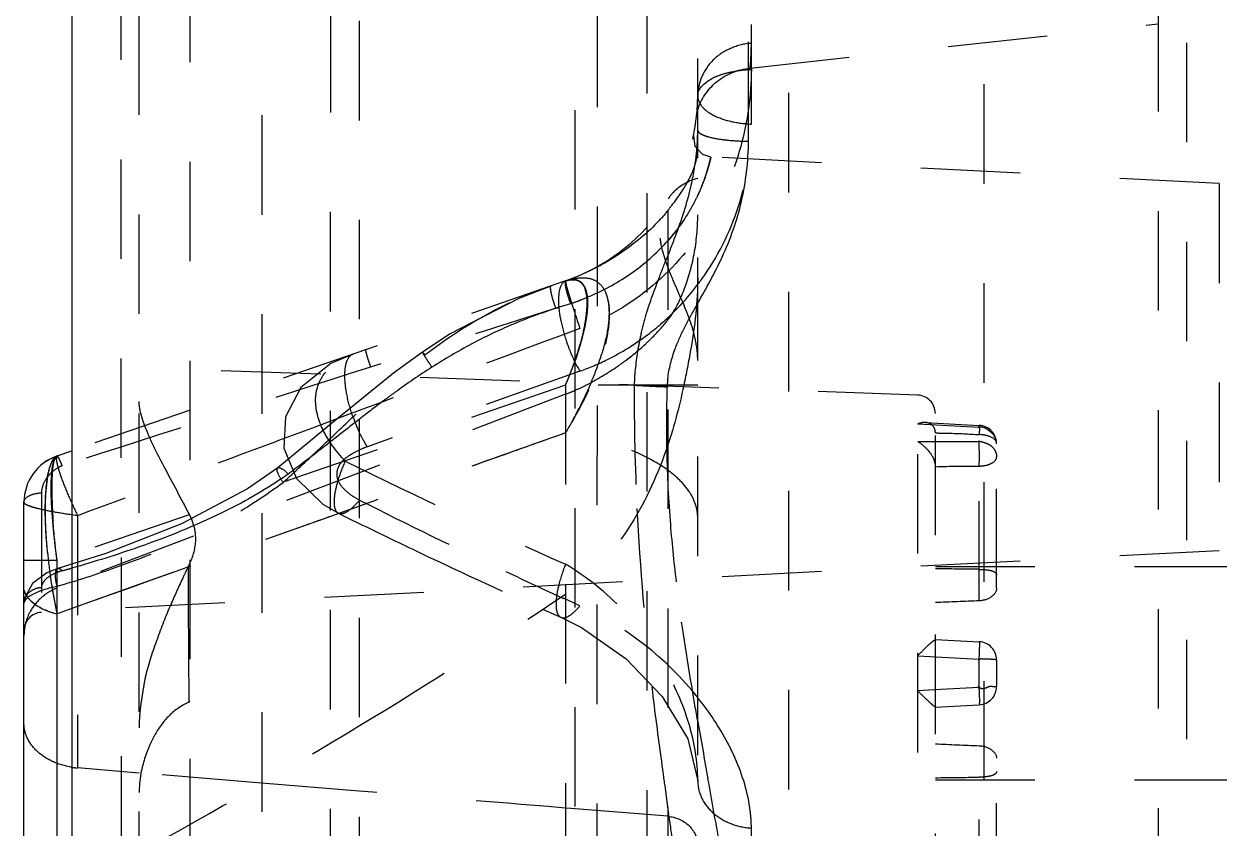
# Model space of a CAD drawing. Header units: millimetres. Extents: x 2141 to 4292, y -4498 to 2648.
# Drawn here: x 3636.63 to 3656.24, y -263.92 to -250.72 of the extents above; entities that cross this region are included whole.
import ezdxf

# ---------------------------------------------------------------- set-up
doc = ezdxf.new("R2010")
doc.units = ezdxf.units.MM
doc.header["$LTSCALE"] = 16.335
doc.linetypes.add('HIDDEN', pattern=[0.2, 0.1, -0.1])
doc.layers.add('21', color=7, linetype='CONTINUOUS')

msp = doc.modelspace()

# ---------------------------------------------------------------- linework, layer by layer
at = {"layer": '21', "color": 8, "linetype": 'HIDDEN'}
for p, q in [((3638.523, -307.753), (3638.523, -120.925)), ((3640.533, -134.607), (3640.533, -307.753)), ((3639.353, -135.371), (3639.353, -272.822)), ((3647.688, -275.791), (3647.688, -137.764)), ((3655.244, -162.316), (3655.244, -280.044)), ((3655.708, -162.819), (3655.708, -279.542)), ((3652.38, -163.5), (3652.38, -278.86)), ((3649.176, -166.91), (3649.176, -275.45)), ((3645.678, -270.103), (3645.678, -172.257)), ((3646.858, -274.732), (3646.858, -225.241)), ((3646.055, -227.582), (3646.027, -269.186)), ((3638.22, -246.409), (3638.229, -269.306)), ((3641.661, -247.272), (3641.648, -300.815)), ((3642.135, -247.402), (3642.135, -300.374)), ((3648.522, -252.647), (3648.522, -248.637)), ((3648.568, -252.364), (3648.568, -248.994)), ((3648.548, -251.444), (3655.244, -250.719)), ((3656.243, -253.342), (3647.903, -252.905)), ((3656.243, -253.342), (3656.243, -259.368)), ((3647.199, -253.781), (3647.199, -265.827)), ((3645.519, -254.94), (3637.418, -257.73)), ((3645.276, -255.024), (3644.752, -255.225)), ((3644.752, -255.225), (3643.628, -255.808)), ((3645.602, -255.313), (3645.439, -255.364)), ((3647.66, -255.358), (3647.689, -255.305)), ((3645.439, -255.364), (3645.358, -255.39)), ((3643.628, -255.808), (3643.17, -256.107)), ((3643.17, -256.107), (3642.696, -256.452)), ((3651.297, -256.812), (3638.523, -256.366)), ((3642.696, -256.452), (3641.678, -257.282)), ((3645.755, -256.421), (3642.267, -257.661)), ((3645.519, -256.65), (3637.175, -259.523)), ((3645.519, -256.65), (3645.519, -269.773)), ((3647.688, -256.65), (3645.519, -256.65)), ((3645.519, -256.8), (3637.175, -259.982)), ((3651.297, -265.948), (3651.297, -256.812)), ((3641.678, -257.282), (3640.797, -258.008)), ((3652.302, -257.344), (3651.297, -257.288)), ((3651.427, -257.264), (3652.307, -257.311)), ((3651.588, -265.646), (3651.588, -257.114)), ((3652.307, -260.191), (3652.302, -257.344)), ((3651.297, -257.576), (3652.302, -257.576)), ((3652.593, -259.984), (3652.593, -257.612)), ((3640.797, -258.009), (3640.301, -258.354)), ((3636.919, -258.419), (3636.919, -260.381)), ((3640.301, -258.354), (3639.216, -258.928)), ((3637.513, -258.794), (3637.513, -262.935)), ((3641.79, -258.751), (3641.791, -258.752)), ((3641.79, -258.751), (3641.987, -258.848)), ((3641.791, -258.752), (3641.831, -258.76)), ((3641.987, -258.848), (3642.134, -258.921)), ((3639.216, -258.928), (3637.976, -259.413)), ((3656.243, -259.368), (3636.919, -260.381)), ((3637.976, -259.413), (3637.189, -259.66)), ((3636.633, -259.523), (3637.175, -259.523)), ((3637.175, -260.404), (3637.175, -259.523)), ((3639.327, -259.629), (3639.327, -260.242)), ((3651.588, -259.63), (3714.558, -259.63)), ((3637.007, -259.732), (3636.772, -259.909)), ((3637.189, -259.66), (3637.007, -259.732)), ((3636.772, -259.909), (3636.646, -260.138)), ((3638.52, -259.924), (3637.417, -260.318)), ((3636.646, -260.138), (3636.633, -260.237)), ((3636.633, -260.242), (3636.633, -260.237)), ((3645.569, -260.188), (3645.487, -260.15)), ((3645.755, -260.272), (3645.569, -260.188)), ((3639.327, -260.242), (3639.34, -261.861)), ((3645.139, -260.327), (3645.363, -260.427)), ((3645.363, -260.427), (3645.443, -260.462)), ((3645.442, -260.462), (3645.782, -260.631)), ((3645.443, -260.462), (3645.443, -260.462)), ((3645.443, -260.462), (3645.481, -260.47)), ((3645.782, -260.631), (3646.514, -261.144)), ((3651.588, -260.825), (3652.307, -260.863)), ((3651.297, -261.092), (3652.302, -261.148)), ((3652.302, -261.148), (3652.302, -261.612)), ((3652.593, -261.164), (3652.593, -261.596)), ((3651.572, -261.653), (3651.297, -261.668)), ((3652.302, -261.612), (3651.572, -261.653)), ((3651.588, -261.935), (3652.307, -261.898)), ((3652.302, -265.416), (3652.307, -262.569)), ((3652.593, -265.148), (3652.593, -262.776)), ((3638.523, -263.018), (3637.513, -262.935)), ((3640.53, -263.184), (3638.523, -263.018)), ((3651.588, -263.13), (3714.558, -263.13)), ((3642.135, -263.315), (3640.53, -263.184)), ((3647.221, -263.741), (3647.151, -263.23)), ((3647.199, -263.729), (3645.678, -263.605)), ((3648.568, -265.293), (3648.568, -263.922))]:
    msp.add_line(p, q, dxfattribs=at)
at = {"layer": '21', "color": 7, "linetype": 'Continuous'}
for p, q in [((3637.418, -236.755), (3637.418, -386.18)), ((3637.175, -257.813), (3637.418, -257.73)), ((3636.633, -265.6), (3636.633, -258.562)), ((3637.417, -260.318), (3637.175, -260.404)), ((3637.175, -266.048), (3637.175, -260.404))]:
    msp.add_line(p, q, dxfattribs=at)
at = {"layer": '21', "color": 8, "linetype": 'HIDDEN'}
for points in [[(3647.903, -252.905), (3647.77, -252.866), (3647.646, -252.732), (3647.622, -252.55)], [(3642.032, -256.141), (3641.67, -256.297), (3641.177, -256.689), (3640.923, -257.17), (3640.898, -257.687), (3641.102, -258.185)], [(3641.102, -258.185), (3641.534, -258.604), (3641.791, -258.752)], [(3646.514, -261.144), (3647.104, -261.762), (3647.524, -262.455), (3647.688, -263.145)]]:
    msp.add_lwpolyline(points, dxfattribs=at)
for centre, radius, start, end in [((3644.393, -251.036), 4.175, 354.3936, 359.9974), ((3644.472, -251.899), 3.216, 289, 0), ((3644.003, -252.461), 3.685, 355.3505, 359.9631), ((3643.72, -252.441), 3.969, 353.7435, 355.3854), ((3646.907, -252.768), 0.781, 353.5876, 359.7982), ((3645.052, -252.287), 2.918, 334.2292, 334.8418), ((3644.645, -252.025), 3.404, 305.185, 317.8293), ((3644.727, -252.094), 3.297, 317.7673, 321.2297), ((3644.064, -250.953), 4.245, 300.1896, 302.9536), ((3643.874, -250.621), 4.627, 295.1828, 300.1602), ((3644.227, -252.383), 4.338, 323.0148, 324.247), ((4142.764, -1826.605), 1648.069, 107.55757, 107.677271), ((3643.925, -250.575), 5.026, 289.4854, 290.564), ((3647.931, -263.405), 8.417, 107.7951, 112.9407), ((3648.022, -263.574), 8.609, 113.0631, 118.0726), ((3644.358, -252.501), 4.161, 296.4092, 307.0362), ((3651.103, -256.813), 4.46, 166.8816, 170.2464), ((3645.496, -256.35), 2.2, 13.8828, 15.2466), ((3648.287, -264.099), 9.196, 117.9885, 122.6469), ((3640.855, -254.561), 5.107, 341.032, 342.8268), ((3651.168, -256.826), 4.527, 170.2463, 177.7822), ((3644.384, -252.554), 4.102, 289.522, 296.4113), ((4234.397, -2113.749), 1949.479, 107.680596, 107.836822), ((3643.737, -252.524), 4.638, 297.1656, 304.7016), ((3638.047, -253.507), 8.106, 337.1795, 337.9935), ((3644.322, -253.663), 3.357, 293.8333, 297.1694), ((3685.744, -256.773), 39.099, 179.8199, 182.7853), ((3665.625, -257.335), 18.452, 177.9572, 180.079), ((3649.016, -256.77), 1.833, 174.5117, 177.092), ((3649.085, -256.776), 1.903, 173.0743, 174.5183), ((3657.635, -277.139), 25.247, 126.677, 127.8827), ((3652.539, -270.327), 16.74, 125.9041, 126.6146), ((3644.329, -253.679), 3.34, 290.8765, 293.8321), ((3651.286, -257.114), 0.301, 0, 88), ((3693.246, -322.948), 83.27, 127.86747, 128.17322), ((3644.491, -256.307), 2.607, 198.9287, 205.2895), ((3671.471, -257.222), 24.298, 180.3256, 181.0267), ((3652.291, -257.612), 0.301, 359.9997, 86.9126), ((3667.851, -257.307), 20.677, 180.9716, 184.3408), ((3632.53, -246.459), 14.384, 305.9142, 306.3067), ((3683.989, -172.746), 94.983, 243.69888, 246.10786), ((3637.695, -253.586), 5.582, 304.9054, 305.8903), ((3645.197, -258.286), 8.108, 181.7797, 184.1778), ((3684.047, -175.825), 92.723, 243.12943, 244.78239), ((3638.493, -259.229), 0.968, 23.5987, 27.344), ((3688.244, -256.629), 41.603, 182.8161, 186.8742), ((3684.359, -172.622), 96.075, 243.92794, 244.50174), ((3669.563, -257.132), 22.397, 184.4558, 187.0481), ((3684.272, -172.806), 95.872, 244.50148, 245.90947), ((3631.643, -239.155), 21.297, 285.2871, 285.7368), ((3685.075, -173.674), 95.107, 244.77418, 245.40202), ((3599.068, -191.077), 83.182, 301.18532, 303.94725), ((3636.935, -260.682), 0.301, 93, 179.9981), ((3637.474, -260.77), 0.842, 149.9245, 164.0444), ((3643.598, -265.034), 5.228, 38.4878, 65.6328), ((3637.443, -260.762), 0.81, 164.099, 179.9957), ((3652.291, -261.164), 0.301, 0, 87), ((3652.291, -261.596), 0.301, 273, 0), ((3800.996, -235.446), 155.62, 189.88143, 190.24161), ((3591.954, -179.342), 96.905, 298.72554, 301.19066), ((3637.616, -261.689), 1.25, 260.6602, 265.256), ((3363.175, -314.712), 289.319, 10.0669, 10.27312), ((3407.148, -296.871), 242.349, 7.73258, 7.85715)]:
    msp.add_arc(centre, radius, start, end, dxfattribs=at)
at = {"layer": '21', "color": 7, "linetype": 'Continuous'}
for centre, radius, start, end in [((3637.437, -258.573), 0.804, 109.0006, 180), ((3645.677, -258.553), 8.701, 188.0055, 189.1941), ((3645.517, -258.587), 8.538, 189.1409, 192.2865)]:
    msp.add_arc(centre, radius, start, end, dxfattribs=at)
at = {"layer": '21', "color": 8, "linetype": 'HIDDEN'}
for major_axis, start_param, end_param in [((33.392, -0.877), 1.872175, 1.894805), ((33.392, 0.877), 1.869793, 1.892423), ((33.392, -0.877), -1.892423, -1.869793), ((33.392, 0.877), -1.894805, -1.872175)]:
    msp.add_ellipse((3662.181, -261.38), major_axis=major_axis, ratio=0.045355, start_param=start_param, end_param=end_param, dxfattribs=at)
for points, knots in [([(3648.568, -251.037), (3648.454, -251.045), (3648.226, -251.104), (3647.843, -251.342), (3647.688, -251.686), (3647.688, -251.899)], [0, 0, 0, 0, 0.256161, 0.520242, 1, 1, 1, 1]), ([(3648.568, -251.467), (3648.567, -251.893), (3648.446, -252.772), (3647.901, -254.01), (3647.001, -255.072), (3646.19, -255.56), (3645.755, -255.72)], [0, 0, 0, 0, 0.237092, 0.4864, 0.742338, 1, 1, 1, 1]), ([(3647.688, -252.145), (3647.734, -251.962), (3647.968, -251.616), (3648.351, -251.466), (3648.548, -251.444)], [0, 0, 0, 0, 0.487372, 1, 1, 1, 1]), ([(3647.688, -251.899), (3647.688, -251.77), (3647.871, -251.626), (3648.082, -251.546), (3648.292, -251.491), (3648.457, -251.471), (3648.568, -251.467)], [0, 0, 0, 0, 0.37607, 0.519473, 0.676682, 1, 1, 1, 1]), ([(3647.688, -251.899), (3647.688, -251.964), (3647.761, -252.11), (3647.972, -252.243), (3648.25, -252.334), (3648.457, -252.359), (3648.568, -252.364)], [0, 0, 0, 0, 0.182789, 0.418184, 0.686463, 1, 1, 1, 1]), ([(3647.748, -254.918), (3648.011, -254.553), (3648.426, -253.73), (3648.568, -252.819), (3648.568, -252.364)], [0, 0, 0, 0, 0.497164, 1, 1, 1, 1]), ([(3647.688, -252.464), (3647.688, -252.481), (3647.725, -252.523), (3647.769, -252.54), (3647.798, -252.551)], [0, 0, 0, 0, 0.365754, 1, 1, 1, 1]), ([(3647.798, -252.551), (3647.817, -252.559), (3647.916, -252.59), (3648.018, -252.607), (3648.1, -252.618)], [0, 0, 0, 0, 0.20235, 1, 1, 1, 1]), ([(3648.1, -252.618), (3648.133, -252.622), (3648.273, -252.638), (3648.414, -252.645), (3648.522, -252.647)], [0, 0, 0, 0, 0.233977, 1, 1, 1, 1]), ([(3647.903, -252.905), (3647.905, -252.905), (3647.9, -252.913), (3647.901, -252.923), (3647.894, -252.944), (3647.888, -252.972), (3647.879, -253.008), (3647.862, -253.072), (3647.832, -253.171), (3647.785, -253.31), (3647.718, -253.474), (3647.628, -253.661), (3647.464, -253.944), (3647.187, -254.315), (3646.595, -254.881), (3646.012, -255.174), (3645.602, -255.313)], [0, 0, 0, 0, 0.001196, 0.004782, 0.01075, 0.019093, 0.029807, 0.042887, 0.076119, 0.118499, 0.169627, 0.22926, 0.296913, 0.451917, 0.626376, 1, 1, 1, 1]), ([(3647.62, -253.104), (3647.628, -253.083), (3647.657, -253.002), (3647.676, -252.918), (3647.683, -252.855)], [0, 0, 0, 0, 0.26266, 1, 1, 1, 1]), ([(3647.855, -253.092), (3647.863, -253.065), (3647.876, -253.019), (3647.889, -252.964), (3647.897, -252.934), (3647.9, -252.918), (3647.903, -252.911), (3647.902, -252.905), (3647.903, -252.905)], [0, 0, 0, 0, 0.436214, 0.748758, 0.858458, 0.936977, 0.984199, 1, 1, 1, 1]), ([(3647.447, -253.438), (3647.466, -253.409), (3647.531, -253.302), (3647.588, -253.189), (3647.62, -253.104)], [0, 0, 0, 0, 0.272386, 1, 1, 1, 1]), ([(3647.693, -253.527), (3647.713, -253.485), (3647.775, -253.343), (3647.826, -253.196), (3647.855, -253.092)], [0, 0, 0, 0, 0.303033, 1, 1, 1, 1]), ([(3647.208, -253.589), (3647.233, -253.55), (3647.355, -253.393), (3647.54, -253.287), (3647.688, -253.252)], [0, 0, 0, 0, 0.232661, 1, 1, 1, 1]), ([(3647.199, -253.781), (3647.223, -253.751), (3647.31, -253.64), (3647.392, -253.524), (3647.447, -253.438)], [0, 0, 0, 0, 0.274109, 1, 1, 1, 1]), ([(3647.618, -255.772), (3647.559, -255.556), (3647.424, -255.245), (3647.245, -254.838), (3647.132, -254.538), (3647.064, -254.254), (3647.061, -254), (3647.102, -253.775), (3647.171, -253.65), (3647.208, -253.589)], [0, 0, 0, 0, 0.290706, 0.438458, 0.579084, 0.706321, 0.816735, 0.906781, 1, 1, 1, 1]), ([(3647.199, -253.781), (3647.143, -253.85), (3646.9, -254.128), (3646.608, -254.362), (3646.373, -254.515)], [0, 0, 0, 0, 0.240335, 1, 1, 1, 1]), ([(3647.199, -255.577), (3647.314, -255.429), (3647.486, -255.074), (3647.591, -254.7), (3647.628, -254.504)], [0, 0, 0, 0, 0.485509, 1, 1, 1, 1]), ([(3645.519, -254.94), (3645.472, -254.956), (3645.422, -255.047), (3645.404, -255.174), (3645.401, -255.356), (3645.439, -255.617), (3645.498, -255.829), (3645.538, -255.943)], [0, 0, 0, 0, 0.142528, 0.248585, 0.37411, 0.656404, 1, 1, 1, 1]), ([(3645.519, -254.94), (3645.513, -254.942), (3645.51, -254.967), (3645.512, -255.004), (3645.524, -255.068), (3645.536, -255.115), (3645.544, -255.141)], [0, 0, 0, 0, 0.089098, 0.288315, 0.597239, 1, 1, 1, 1]), ([(3645.519, -254.94), (3645.515, -254.941), (3645.511, -254.955), (3645.511, -254.994), (3645.525, -255.076), (3645.557, -255.188), (3645.585, -255.272), (3645.602, -255.313)], [0, 0, 0, 0, 0.030769, 0.093094, 0.319312, 0.656954, 1, 1, 1, 1]), ([(3645.519, -254.94), (3645.515, -254.942), (3645.524, -254.968), (3645.527, -255.001), (3645.548, -255.073), (3645.574, -255.164), (3645.612, -255.283), (3645.672, -255.471), (3645.721, -255.619), (3645.755, -255.72)], [0, 0, 0, 0, 0.017641, 0.068305, 0.15327, 0.273352, 0.427441, 0.606916, 1, 1, 1, 1]), ([(3645.519, -254.94), (3645.534, -254.935), (3645.588, -254.919), (3645.648, -254.913), (3645.688, -254.922)], [0, 0, 0, 0, 0.270918, 1, 1, 1, 1]), ([(3645.519, -256.65), (3645.614, -256.422), (3645.743, -256.079), (3645.849, -255.626), (3645.88, -255.334), (3645.865, -255.11), (3645.787, -254.953), (3645.649, -254.904), (3645.562, -254.925), (3645.519, -254.94)], [0, 0, 0, 0, 0.367028, 0.540745, 0.688856, 0.7992, 0.872401, 0.932114, 1, 1, 1, 1]), ([(3645.519, -254.94), (3645.563, -254.925), (3645.65, -254.904), (3645.789, -254.952), (3645.871, -255.108), (3645.888, -255.333), (3645.854, -255.624), (3645.744, -256.078), (3645.616, -256.422), (3645.519, -256.65)], [0, 0, 0, 0, 0.068219, 0.128475, 0.201942, 0.311375, 0.459807, 0.633123, 1, 1, 1, 1]), ([(3645.519, -254.94), (3645.562, -254.925), (3645.649, -254.904), (3645.787, -254.954), (3645.865, -255.111), (3645.879, -255.336), (3645.849, -255.627), (3645.742, -256.08), (3645.615, -256.423), (3645.519, -256.65)], [0, 0, 0, 0, 0.067659, 0.127681, 0.201391, 0.311584, 0.460342, 0.633445, 1, 1, 1, 1]), ([(3645.519, -254.94), (3645.561, -254.926), (3645.648, -254.908), (3645.791, -254.947), (3645.872, -255.108), (3645.884, -255.333), (3645.846, -255.624), (3645.768, -255.957), (3645.658, -256.305), (3645.567, -256.536), (3645.519, -256.65)], [0, 0, 0, 0, 0.065638, 0.128882, 0.202124, 0.311616, 0.461016, 0.63419, 0.816552, 1, 1, 1, 1]), ([(3645.68, -254.92), (3645.667, -254.918), (3645.613, -254.914), (3645.559, -254.926), (3645.519, -254.94)], [0, 0, 0, 0, 0.231934, 1, 1, 1, 1]), ([(3645.52, -254.94), (3645.583, -254.918), (3645.708, -254.885), (3645.899, -254.882), (3646.086, -254.964), (3646.217, -255.18), (3646.251, -255.504), (3646.2, -255.9), (3646.078, -256.317), (3645.965, -256.588), (3645.906, -256.719)], [0, 0, 0, 0, 0.083525, 0.160253, 0.234782, 0.326007, 0.459772, 0.634737, 0.820494, 1, 1, 1, 1]), ([(3645.889, -256.725), (3645.948, -256.594), (3646.057, -256.321), (3646.192, -255.907), (3646.246, -255.557), (3646.232, -255.307), (3646.196, -255.161), (3646.139, -255.049), (3646.043, -254.953), (3645.897, -254.887), (3645.706, -254.885), (3645.583, -254.918), (3645.52, -254.94)], [0, 0, 0, 0, 0.178988, 0.364893, 0.540176, 0.61408, 0.674999, 0.725122, 0.767591, 0.842406, 0.917203, 1, 1, 1, 1]), ([(3645.68, -256.235), (3645.736, -256.073), (3645.828, -255.769), (3645.89, -255.398), (3645.874, -255.154), (3645.835, -255.029), (3645.767, -254.947), (3645.708, -254.925), (3645.68, -254.92)], [0, 0, 0, 0, 0.360394, 0.668539, 0.784407, 0.872114, 0.9396, 1, 1, 1, 1]), ([(3645.688, -254.922), (3645.734, -254.931), (3645.835, -255.005), (3645.859, -255.122), (3645.868, -255.188)], [0, 0, 0, 0, 0.41193, 1, 1, 1, 1]), ([(3645.69, -255.281), (3645.772, -255.25), (3646.091, -255.121), (3646.396, -254.955), (3646.606, -254.807)], [0, 0, 0, 0, 0.25325, 1, 1, 1, 1]), ([(3643.21, -256.151), (3643.525, -255.912), (3644.184, -255.476), (3644.906, -255.151), (3645.276, -255.024)], [0, 0, 0, 0, 0.502837, 1, 1, 1, 1]), ([(3645.276, -255.024), (3645.27, -255.026), (3645.268, -255.052), (3645.271, -255.09), (3645.284, -255.156), (3645.297, -255.204), (3645.305, -255.231)], [0, 0, 0, 0, 0.087353, 0.287523, 0.598343, 1, 1, 1, 1]), ([(3646.865, -255.823), (3646.944, -255.763), (3647.248, -255.516), (3647.517, -255.226), (3647.692, -254.993)], [0, 0, 0, 0, 0.254141, 1, 1, 1, 1]), ([(3645.305, -255.231), (3645.309, -255.245), (3645.325, -255.299), (3645.343, -255.351), (3645.358, -255.39)], [0, 0, 0, 0, 0.2595, 1, 1, 1, 1]), ([(3645.544, -255.141), (3645.548, -255.156), (3645.566, -255.214), (3645.585, -255.271), (3645.602, -255.313)], [0, 0, 0, 0, 0.258793, 1, 1, 1, 1]), ([(3645.868, -255.188), (3645.871, -255.217), (3645.88, -255.355), (3645.865, -255.494), (3645.847, -255.601)], [0, 0, 0, 0, 0.213007, 1, 1, 1, 1]), ([(3645.847, -255.601), (3645.841, -255.639), (3645.812, -255.797), (3645.77, -255.952), (3645.734, -256.069)], [0, 0, 0, 0, 0.238259, 1, 1, 1, 1]), ([(3646.83, -255.976), (3646.864, -255.944), (3646.995, -255.819), (3647.116, -255.684), (3647.199, -255.577)], [0, 0, 0, 0, 0.255264, 1, 1, 1, 1]), ([(3647.688, -256.245), (3647.688, -256.212), (3647.682, -256.07), (3647.658, -255.929), (3647.631, -255.823)], [0, 0, 0, 0, 0.232593, 1, 1, 1, 1]), ([(3642.238, -256.07), (3642.236, -256.071), (3642.238, -256.081), (3642.239, -256.095), (3642.247, -256.123), (3642.261, -256.175), (3642.286, -256.254), (3642.308, -256.32), (3642.32, -256.355)], [0, 0, 0, 0, 0.02087, 0.077139, 0.168651, 0.294436, 0.629707, 1, 1, 1, 1]), ([(3643.17, -256.107), (3643.168, -256.109), (3643.177, -256.121), (3643.182, -256.136), (3643.199, -256.163), (3643.225, -256.204), (3643.267, -256.269), (3643.304, -256.324), (3643.326, -256.355)], [0, 0, 0, 0, 0.028649, 0.101514, 0.206067, 0.328411, 0.609053, 1, 1, 1, 1]), ([(3643.21, -256.151), (3643.201, -256.14), (3643.189, -256.123), (3643.176, -256.112), (3643.172, -256.106), (3643.17, -256.107)], [0, 0, 0, 0, 0.735559, 0.92745, 1, 1, 1, 1]), ([(3645.537, -255.943), (3645.552, -255.986), (3645.613, -256.15), (3645.688, -256.31), (3645.755, -256.421)], [0, 0, 0, 0, 0.259103, 1, 1, 1, 1]), ([(3646.378, -256.337), (3646.418, -256.309), (3646.575, -256.196), (3646.725, -256.073), (3646.83, -255.976)], [0, 0, 0, 0, 0.254709, 1, 1, 1, 1]), ([(3640.884, -258.246), (3641.075, -258.073), (3641.455, -257.722), (3642.018, -257.18), (3642.595, -256.644), (3643.001, -256.31), (3643.21, -256.151)], [0, 0, 0, 0, 0.246381, 0.496499, 0.748492, 1, 1, 1, 1]), ([(3641.903, -257.896), (3641.755, -257.739), (3641.564, -257.483), (3641.429, -257.103), (3641.406, -256.834), (3641.47, -256.59), (3641.654, -256.318), (3641.877, -256.194), (3642.031, -256.141)], [0, 0, 0, 0, 0.298032, 0.432262, 0.553754, 0.665611, 0.774278, 1, 1, 1, 1]), ([(3642.025, -257.153), (3641.985, -257.037), (3641.925, -256.817), (3641.892, -256.546), (3641.903, -256.361), (3641.93, -256.238), (3641.984, -256.157), (3642.031, -256.141)], [0, 0, 0, 0, 0.343475, 0.641799, 0.762816, 0.861852, 1, 1, 1, 1]), ([(3646.645, -256.65), (3646.686, -256.653), (3646.866, -256.664), (3647.046, -256.672), (3647.185, -256.677)], [0, 0, 0, 0, 0.230105, 1, 1, 1, 1]), ([(3645.519, -257.435), (3645.553, -257.379), (3645.693, -257.147), (3645.82, -256.906), (3645.906, -256.719)], [0, 0, 0, 0, 0.239883, 1, 1, 1, 1]), ([(3645.519, -257.435), (3645.552, -257.38), (3645.686, -257.149), (3645.805, -256.91), (3645.889, -256.725)], [0, 0, 0, 0, 0.239731, 1, 1, 1, 1]), ([(3638.612, -257.309), (3638.599, -257.274), (3638.555, -257.148), (3638.523, -257.014), (3638.523, -256.918)], [0, 0, 0, 0, 0.279356, 1, 1, 1, 1]), ([(3651.427, -257.264), (3651.395, -257.262), (3651.349, -257.269), (3651.307, -257.284), (3651.297, -257.288)], [0, 0, 0, 0, 0.737251, 1, 1, 1, 1]), ([(3651.587, -257.435), (3651.587, -257.404), (3651.575, -257.345), (3651.533, -257.302), (3651.51, -257.288)], [0, 0, 0, 0, 0.544761, 1, 1, 1, 1]), ([(3645.519, -257.434), (3644.819, -257.683), (3642.038, -258.672), (3639.257, -259.662), (3637.175, -260.404)], [0, 0, 0, 0, 0.251644, 1, 1, 1, 1]), ([(3641.349, -257.36), (3641.028, -257.479), (3639.75, -257.957), (3638.471, -258.435), (3637.513, -258.794)], [0, 0, 0, 0, 0.250355, 1, 1, 1, 1]), ([(3639.353, -258.784), (3639.216, -258.519), (3638.952, -258.036), (3638.701, -257.544), (3638.612, -257.309)], [0, 0, 0, 0, 0.543125, 1, 1, 1, 1]), ([(3642.267, -257.661), (3642.255, -257.643), (3642.207, -257.565), (3642.164, -257.484), (3642.134, -257.421)], [0, 0, 0, 0, 0.233546, 1, 1, 1, 1]), ([(3645.519, -257.434), (3645.236, -257.535), (3644.108, -257.936), (3642.979, -258.337), (3642.134, -258.638)], [0, 0, 0, 0, 0.250634, 1, 1, 1, 1]), ([(3647.688, -258.828), (3647.688, -258.755), (3647.661, -258.598), (3647.544, -258.372), (3647.349, -258.156), (3646.972, -257.874), (3646.354, -257.606), (3645.81, -257.48), (3645.519, -257.434)], [0, 0, 0, 0, 0.080163, 0.169722, 0.273719, 0.394154, 0.679854, 1, 1, 1, 1]), ([(3652.593, -257.612), (3652.593, -257.576), (3652.579, -257.521), (3652.541, -257.458), (3652.498, -257.422), (3652.452, -257.385), (3652.391, -257.343), (3652.32, -257.33), (3652.291, -257.351)], [0, 0, 0, 0, 0.242207, 0.365125, 0.487098, 0.618912, 0.756482, 1, 1, 1, 1]), ([(3652.302, -257.344), (3652.302, -257.336), (3652.306, -257.329), (3652.304, -257.311), (3652.307, -257.311)], [0, 0, 0, 0, 0.742356, 1, 1, 1, 1]), ([(3652.307, -257.311), (3652.311, -257.312), (3652.307, -257.332), (3652.311, -257.355), (3652.308, -257.405), (3652.308, -257.441), (3652.307, -257.462)], [0, 0, 0, 0, 0.069992, 0.269784, 0.587234, 1, 1, 1, 1]), ([(3652.451, -257.484), (3652.44, -257.481), (3652.393, -257.468), (3652.344, -257.463), (3652.307, -257.462)], [0, 0, 0, 0, 0.23882, 1, 1, 1, 1]), ([(3652.593, -257.612), (3652.593, -257.599), (3652.573, -257.533), (3652.502, -257.5), (3652.451, -257.484)], [0, 0, 0, 0, 0.19538, 1, 1, 1, 1]), ([(3651.297, -257.576), (3651.345, -257.604), (3651.438, -257.68), (3651.513, -257.773), (3651.543, -257.828)], [0, 0, 0, 0, 0.47319, 1, 1, 1, 1]), ([(3652.291, -257.568), (3652.311, -257.567), (3652.349, -257.579), (3652.404, -257.595), (3652.458, -257.615), (3652.518, -257.657), (3652.576, -257.725), (3652.593, -257.795), (3652.593, -257.829)], [0, 0, 0, 0, 0.134765, 0.269171, 0.399519, 0.5279, 0.769781, 1, 1, 1, 1]), ([(3652.31, -257.829), (3652.31, -257.804), (3652.309, -257.72), (3652.307, -257.635), (3652.302, -257.576)], [0, 0, 0, 0, 0.293265, 1, 1, 1, 1]), ([(3637.175, -257.813), (3637.149, -257.822), (3637.095, -257.882), (3637.016, -258.087), (3636.971, -258.493), (3636.978, -259.085), (3637.028, -259.53), (3637.06, -259.765)], [0, 0, 0, 0, 0.042668, 0.110779, 0.331096, 0.644131, 1, 1, 1, 1]), ([(3637.175, -257.813), (3637.152, -257.821), (3637.118, -257.902), (3637.097, -258.042), (3637.087, -258.268), (3637.089, -258.44), (3637.092, -258.538)], [0, 0, 0, 0, 0.100493, 0.300992, 0.604491, 1, 1, 1, 1]), ([(3637.175, -259.524), (3637.149, -259.31), (3637.106, -258.914), (3637.086, -258.445), (3637.091, -258.139), (3637.105, -257.977), (3637.127, -257.874), (3637.157, -257.819), (3637.175, -257.813)], [0, 0, 0, 0, 0.372891, 0.689354, 0.811607, 0.904654, 0.966686, 1, 1, 1, 1]), ([(3637.106, -257.964), (3637.112, -257.928), (3637.124, -257.875), (3637.156, -257.82), (3637.175, -257.813)], [0, 0, 0, 0, 0.647727, 1, 1, 1, 1]), ([(3637.137, -257.828), (3637.143, -257.825), (3637.149, -257.823), (3637.162, -257.82), (3637.163, -257.827), (3637.165, -257.828)], [0, 0, 0, 0, 0.553062, 0.744895, 1, 1, 1, 1]), ([(3637.165, -257.828), (3637.161, -257.844), (3637.164, -257.886), (3637.179, -257.961), (3637.208, -258.061), (3637.267, -258.235), (3637.368, -258.484), (3637.462, -258.687), (3637.513, -258.794)], [0, 0, 0, 0, 0.045564, 0.120064, 0.22231, 0.348574, 0.655244, 1, 1, 1, 1]), ([(3637.185, -257.834), (3637.183, -257.835), (3637.18, -257.843), (3637.171, -257.844), (3637.165, -257.845)], [0, 0, 0, 0, 0.303836, 1, 1, 1, 1]), ([(3637.175, -257.813), (3637.18, -257.811), (3637.193, -257.832), (3637.208, -257.859), (3637.232, -257.913), (3637.249, -257.953), (3637.258, -257.976)], [0, 0, 0, 0, 0.079977, 0.282614, 0.59816, 1, 1, 1, 1]), ([(3642.129, -257.719), (3642.051, -257.757), (3641.938, -257.82), (3641.816, -257.935), (3641.765, -258.043), (3641.76, -258.161), (3641.808, -258.272), (3641.891, -258.367), (3641.958, -258.423), (3641.994, -258.449)], [0, 0, 0, 0, 0.265241, 0.388648, 0.504729, 0.618626, 0.736468, 0.86489, 1, 1, 1, 1]), ([(3647.164, -257.73), (3647.006, -258.179), (3646.598, -259.065), (3645.927, -259.806), (3645.519, -260.081)], [0, 0, 0, 0, 0.491588, 1, 1, 1, 1]), ([(3651.543, -257.828), (3651.558, -257.853), (3651.572, -257.908), (3651.587, -257.963), (3651.587, -257.99)], [0, 0, 0, 0, 0.521837, 1, 1, 1, 1]), ([(3652.307, -257.979), (3652.344, -257.978), (3652.414, -257.969), (3652.52, -257.937), (3652.593, -257.873), (3652.593, -257.829)], [0, 0, 0, 0, 0.324747, 0.612153, 1, 1, 1, 1]), ([(3652.307, -257.979), (3652.307, -257.967), (3652.309, -257.917), (3652.309, -257.867), (3652.31, -257.829)], [0, 0, 0, 0, 0.234746, 1, 1, 1, 1]), ([(3637.258, -257.976), (3637.209, -257.993), (3637.098, -258.057), (3636.97, -258.208), (3636.919, -258.35), (3636.919, -258.419)], [0, 0, 0, 0, 0.264245, 0.644097, 1, 1, 1, 1]), ([(3637.079, -258.338), (3637.079, -258.301), (3637.081, -258.176), (3637.089, -258.05), (3637.106, -257.964)], [0, 0, 0, 0, 0.298602, 1, 1, 1, 1]), ([(3640.884, -258.246), (3640.85, -258.197), (3640.809, -258.128), (3640.784, -258.045), (3640.79, -258.015), (3640.797, -258.009)], [0, 0, 0, 0, 0.692195, 0.893952, 1, 1, 1, 1]), ([(3640.797, -258.009), (3640.812, -257.997), (3640.892, -258.03), (3640.933, -258.073), (3640.967, -258.108)], [0, 0, 0, 0, 0.283827, 1, 1, 1, 1]), ([(3641.903, -257.896), (3641.859, -257.994), (3641.789, -258.179), (3641.731, -258.406), (3641.719, -258.562), (3641.724, -258.662), (3641.756, -258.734), (3641.79, -258.751)], [0, 0, 0, 0, 0.357541, 0.657788, 0.776694, 0.872207, 1, 1, 1, 1]), ([(3637.175, -259.949), (3637.504, -259.861), (3638.151, -259.645), (3639.107, -259.279), (3640.032, -258.828), (3640.609, -258.453), (3640.884, -258.246)], [0, 0, 0, 0, 0.248842, 0.498215, 0.748422, 1, 1, 1, 1]), ([(3636.633, -258.573), (3636.633, -258.554), (3636.66, -258.492), (3636.77, -258.436), (3636.866, -258.42), (3636.919, -258.419)], [0, 0, 0, 0, 0.168557, 0.540271, 1, 1, 1, 1]), ([(3637.106, -258.883), (3637.102, -258.833), (3637.088, -258.652), (3637.079, -258.47), (3637.079, -258.338)], [0, 0, 0, 0, 0.272966, 1, 1, 1, 1]), ([(3637.106, -258.883), (3637.102, -258.833), (3637.088, -258.652), (3637.079, -258.47), (3637.079, -258.338)], [0, 0, 0, 0, 0.272966, 1, 1, 1, 1]), ([(3637.513, -258.794), (3637.399, -258.778), (3637.19, -258.747), (3636.945, -258.699), (3636.788, -258.658), (3636.707, -258.63), (3636.657, -258.608), (3636.633, -258.585), (3636.633, -258.575)], [0, 0, 0, 0, 0.375178, 0.691568, 0.813926, 0.906898, 0.968014, 1, 1, 1, 1]), ([(3642.134, -258.638), (3641.832, -258.745), (3640.627, -259.174), (3639.423, -259.603), (3638.52, -259.924)], [0, 0, 0, 0, 0.250749, 1, 1, 1, 1]), ([(3641.831, -258.76), (3641.881, -258.76), (3642.001, -258.689), (3642.088, -258.597), (3642.139, -258.537)], [0, 0, 0, 0, 0.385441, 1, 1, 1, 1]), ([(3637.175, -259.523), (3637.168, -259.469), (3637.142, -259.256), (3637.119, -259.042), (3637.106, -258.883)], [0, 0, 0, 0, 0.256093, 1, 1, 1, 1]), ([(3637.175, -259.523), (3637.168, -259.469), (3637.142, -259.256), (3637.119, -259.042), (3637.106, -258.883)], [0, 0, 0, 0, 0.256093, 1, 1, 1, 1]), ([(3639.327, -259.629), (3639.349, -259.589), (3639.424, -259.43), (3639.459, -259.248), (3639.45, -259.117)], [0, 0, 0, 0, 0.256799, 1, 1, 1, 1]), ([(3639.327, -259.629), (3639.304, -259.678), (3639.211, -259.873), (3639.12, -260.07), (3639.055, -260.219)], [0, 0, 0, 0, 0.246776, 1, 1, 1, 1]), ([(3645.519, -259.589), (3645.476, -259.697), (3645.41, -259.896), (3645.363, -260.136), (3645.362, -260.291), (3645.375, -260.385), (3645.41, -260.447), (3645.443, -260.462)], [0, 0, 0, 0, 0.379218, 0.684764, 0.796716, 0.881395, 1, 1, 1, 1]), ([(3647.688, -263.144), (3647.688, -262.831), (3647.576, -262.173), (3647.152, -261.224), (3646.493, -260.297), (3645.869, -259.8), (3645.519, -259.589)], [0, 0, 0, 0, 0.217628, 0.455623, 0.716295, 1, 1, 1, 1]), ([(3637.258, -259.698), (3637.225, -259.707), (3637.117, -259.744), (3637.013, -259.807), (3636.962, -259.869)], [0, 0, 0, 0, 0.293215, 1, 1, 1, 1]), ([(3637.06, -259.765), (3637.068, -259.82), (3637.102, -260.034), (3637.141, -260.247), (3637.175, -260.403)], [0, 0, 0, 0, 0.259012, 1, 1, 1, 1]), ([(3637.175, -259.949), (3637.165, -259.909), (3637.151, -259.835), (3637.147, -259.742), (3637.162, -259.669), (3637.188, -259.66)], [0, 0, 0, 0, 0.419296, 0.727052, 1, 1, 1, 1]), ([(3637.189, -259.66), (3637.194, -259.659), (3637.222, -259.658), (3637.243, -259.681), (3637.258, -259.698)], [0, 0, 0, 0, 0.164962, 1, 1, 1, 1]), ([(3652.307, -259.674), (3652.344, -259.674), (3652.414, -259.679), (3652.51, -259.691), (3652.593, -259.732), (3652.593, -259.768)], [0, 0, 0, 0, 0.355232, 0.655283, 1, 1, 1, 1]), ([(3636.632, -260.012), (3636.638, -260.054), (3636.69, -260.144), (3636.863, -260.299), (3637.045, -260.374), (3637.175, -260.404)], [0, 0, 0, 0, 0.182346, 0.424799, 1, 1, 1, 1]), ([(3636.633, -260.242), (3636.633, -260.212), (3636.677, -260.142), (3636.857, -260.027), (3637.04, -259.979), (3637.175, -259.949)], [0, 0, 0, 0, 0.137926, 0.349687, 1, 1, 1, 1]), ([(3636.633, -260.237), (3636.634, -260.186), (3636.668, -260.091), (3636.743, -260.029), (3636.781, -260.009)], [0, 0, 0, 0, 0.542391, 1, 1, 1, 1]), ([(3636.781, -260.009), (3636.79, -260.004), (3636.834, -259.983), (3636.882, -259.973), (3636.919, -259.971)], [0, 0, 0, 0, 0.22487, 1, 1, 1, 1]), ([(3636.962, -259.869), (3636.955, -259.878), (3636.933, -259.908), (3636.919, -259.945), (3636.919, -259.971)], [0, 0, 0, 0, 0.286842, 1, 1, 1, 1]), ([(3647.685, -262.152), (3647.652, -261.964), (3647.523, -261.209), (3647.405, -260.452), (3647.335, -259.88)], [0, 0, 0, 0, 0.248366, 1, 1, 1, 1]), ([(3652.593, -259.984), (3652.593, -260.038), (3652.504, -260.153), (3652.378, -260.188), (3652.307, -260.191)], [0, 0, 0, 0, 0.426062, 1, 1, 1, 1]), ([(3637.002, -260.073), (3636.975, -260.092), (3636.874, -260.169), (3636.792, -260.268), (3636.745, -260.348)], [0, 0, 0, 0, 0.265335, 1, 1, 1, 1]), ([(3639.055, -260.219), (3638.974, -260.407), (3638.824, -260.789), (3638.69, -261.179), (3638.639, -261.38)], [0, 0, 0, 0, 0.496639, 1, 1, 1, 1]), ([(3645.481, -260.47), (3645.525, -260.47), (3645.633, -260.409), (3645.71, -260.327), (3645.755, -260.272)], [0, 0, 0, 0, 0.386424, 1, 1, 1, 1]), ([(3651.297, -261.092), (3651.329, -261.06), (3651.39, -261), (3651.466, -260.926), (3651.518, -260.878), (3651.555, -260.846), (3651.57, -260.839), (3651.591, -260.822), (3651.591, -260.825)], [0, 0, 0, 0, 0.342117, 0.652983, 0.785274, 0.895094, 0.972486, 1, 1, 1, 1]), ([(3652.307, -260.863), (3652.309, -260.863), (3652.308, -260.874), (3652.31, -260.886), (3652.309, -260.914), (3652.309, -260.964), (3652.306, -261.044), (3652.303, -261.112), (3652.302, -261.148)], [0, 0, 0, 0, 0.020238, 0.076793, 0.168141, 0.291519, 0.615038, 1, 1, 1, 1]), ([(3652.593, -261.164), (3652.593, -261.162), (3652.583, -261.16), (3652.571, -261.158), (3652.546, -261.155), (3652.5, -261.152), (3652.443, -261.148), (3652.381, -261.154), (3652.345, -261.141), (3652.328, -261.147)], [0, 0, 0, 0, 0.021468, 0.077367, 0.167503, 0.2892, 0.610617, 0.799107, 1, 1, 1, 1]), ([(3638.639, -261.38), (3638.621, -261.454), (3638.594, -261.603), (3638.558, -261.827), (3638.528, -262.051), (3638.523, -262.202), (3638.523, -262.277)], [0, 0, 0, 0, 0.251128, 0.502069, 0.751764, 1, 1, 1, 1]), ([(3647.151, -263.23), (3647.133, -263.095), (3647.059, -262.555), (3646.988, -262.015), (3646.94, -261.609)], [0, 0, 0, 0, 0.249096, 1, 1, 1, 1]), ([(3652.593, -261.596), (3652.593, -261.598), (3652.584, -261.599), (3652.573, -261.602), (3652.551, -261.605), (3652.523, -261.6), (3652.487, -261.594), (3652.447, -261.609), (3652.406, -261.629), (3652.373, -261.636), (3652.356, -261.634)], [0, 0, 0, 0, 0.020318, 0.074768, 0.162719, 0.283183, 0.430331, 0.600982, 0.797739, 1, 1, 1, 1]), ([(3648.303, -262.779), (3648.266, -262.694), (3648.095, -262.342), (3647.876, -262.014), (3647.69, -261.781)], [0, 0, 0, 0, 0.237525, 1, 1, 1, 1]), ([(3651.587, -261.935), (3651.587, -261.938), (3651.568, -261.921), (3651.554, -261.913), (3651.519, -261.881), (3651.467, -261.834), (3651.39, -261.76), (3651.329, -261.7), (3651.297, -261.668)], [0, 0, 0, 0, 0.025207, 0.099342, 0.208178, 0.341742, 0.655891, 1, 1, 1, 1]), ([(3652.302, -261.612), (3652.302, -261.628), (3652.305, -261.688), (3652.308, -261.747), (3652.309, -261.791)], [0, 0, 0, 0, 0.270585, 1, 1, 1, 1]), ([(3652.309, -261.791), (3652.309, -261.798), (3652.309, -261.824), (3652.31, -261.849), (3652.309, -261.866)], [0, 0, 0, 0, 0.297533, 1, 1, 1, 1]), ([(3639.353, -261.849), (3639.228, -261.903), (3638.996, -262.059), (3638.84, -262.286), (3638.774, -262.404)], [0, 0, 0, 0, 0.501348, 1, 1, 1, 1]), ([(3652.309, -261.866), (3652.309, -261.874), (3652.307, -261.881), (3652.31, -261.897), (3652.307, -261.898)], [0, 0, 0, 0, 0.738642, 1, 1, 1, 1]), ([(3637.414, -262.923), (3637.305, -262.905), (3637.1, -262.844), (3636.844, -262.679), (3636.675, -262.458), (3636.633, -262.285), (3636.633, -262.204)], [0, 0, 0, 0, 0.288597, 0.551881, 0.78641, 1, 1, 1, 1]), ([(3638.774, -262.404), (3638.748, -262.453), (3638.649, -262.648), (3638.582, -262.859), (3638.552, -263.02)], [0, 0, 0, 0, 0.253146, 1, 1, 1, 1]), ([(3652.307, -262.569), (3652.378, -262.572), (3652.504, -262.607), (3652.593, -262.723), (3652.593, -262.776)], [0, 0, 0, 0, 0.573944, 1, 1, 1, 1]), ([(3648.568, -263.922), (3648.568, -263.83), (3648.542, -263.437), (3648.424, -263.053), (3648.303, -262.779)], [0, 0, 0, 0, 0.236349, 1, 1, 1, 1]), ([(3647.688, -263.145), (3647.688, -263.249), (3647.743, -263.463), (3647.955, -263.711), (3648.242, -263.87), (3648.457, -263.915), (3648.568, -263.922)], [0, 0, 0, 0, 0.24331, 0.495171, 0.740712, 1, 1, 1, 1]), ([(3652.45, -263.076), (3652.438, -263.077), (3652.391, -263.084), (3652.343, -263.086), (3652.307, -263.087)], [0, 0, 0, 0, 0.234627, 1, 1, 1, 1]), ([(3652.593, -262.992), (3652.593, -263.002), (3652.58, -263.032), (3652.525, -263.061), (3652.478, -263.071), (3652.45, -263.076)], [0, 0, 0, 0, 0.169553, 0.507641, 1, 1, 1, 1]), ([(3647.199, -263.729), (3647.326, -263.739), (3647.568, -263.842), (3647.687, -264.085), (3647.688, -264.199)], [0, 0, 0, 0, 0.525843, 1, 1, 1, 1])]:
    msp.add_open_spline(points, degree=3, knots=knots, dxfattribs=at)
for points in [[(3648.406, -253.63), (3648.48, -253.309), (3648.517, -252.977), (3648.522, -252.647)], [(3647.566, -253.434), (3647.611, -253.249), (3647.645, -253.062), (3647.665, -252.873)], [(3647.304, -254.255), (3647.406, -253.987), (3647.499, -253.713), (3647.566, -253.434)], [(3648.088, -254.551), (3648.224, -254.256), (3648.333, -253.947), (3648.406, -253.63)], [(3647.628, -254.504), (3647.669, -254.289), (3647.688, -254.07), (3647.688, -253.852)], [(3647.14, -254.672), (3647.196, -254.533), (3647.251, -254.395), (3647.304, -254.255)], [(3647.689, -255.305), (3647.829, -255.057), (3647.969, -254.809), (3648.088, -254.551)], [(3647.01, -255.005), (3647.052, -254.893), (3647.096, -254.782), (3647.14, -254.672)], [(3647.688, -254.886), (3647.688, -255.283), (3647.64, -255.679), (3647.572, -256.07)], [(3646.85, -255.467), (3646.897, -255.311), (3646.952, -255.158), (3647.01, -255.005)], [(3646.759, -255.8), (3646.785, -255.688), (3646.816, -255.577), (3646.85, -255.467)], [(3647.469, -255.71), (3647.529, -255.591), (3647.594, -255.474), (3647.66, -255.358)], [(3645.755, -255.72), (3644.286, -256.266), (3642.817, -256.812), (3641.349, -257.36)], [(3647.319, -256.051), (3647.362, -255.934), (3647.413, -255.821), (3647.469, -255.71)], [(3647.196, -256.547), (3647.217, -256.378), (3647.26, -256.211), (3647.319, -256.051)], [(3647.572, -256.07), (3647.538, -256.264), (3647.499, -256.458), (3647.459, -256.651)], [(3645.519, -256.65), (3645.577, -256.514), (3645.631, -256.375), (3645.68, -256.235)], [(3643.326, -256.355), (3643.121, -256.487), (3642.92, -256.625), (3642.722, -256.768)], [(3647.459, -256.651), (3647.384, -257.016), (3647.287, -257.378), (3647.164, -257.73)], [(3651.51, -257.288), (3651.486, -257.274), (3651.457, -257.265), (3651.429, -257.264)], [(3641.782, -257.486), (3641.539, -257.677), (3641.296, -257.867), (3641.047, -258.05)], [(3651.588, -257.435), (3651.658, -257.436), (3651.729, -257.437), (3651.799, -257.439)], [(3651.799, -257.439), (3651.968, -257.443), (3652.138, -257.45), (3652.307, -257.462)], [(3642.267, -257.661), (3642.22, -257.678), (3642.174, -257.697), (3642.129, -257.719)], [(3636.994, -257.903), (3637.039, -257.873), (3637.087, -257.847), (3637.137, -257.828)], [(3651.588, -257.99), (3651.827, -257.979), (3652.067, -257.975), (3652.307, -257.979)], [(3640.889, -258.164), (3640.566, -258.389), (3640.22, -258.581), (3639.867, -258.753)], [(3641.994, -258.449), (3642.04, -258.482), (3642.088, -258.511), (3642.139, -258.537)], [(3639.867, -258.753), (3639.431, -258.965), (3638.98, -259.146), (3638.523, -259.306)], [(3639.45, -259.117), (3639.443, -259.023), (3639.418, -258.928), (3639.38, -258.841)], [(3638.523, -259.306), (3638.159, -259.434), (3637.79, -259.549), (3637.419, -259.654)], [(3637.159, -259.988), (3637.103, -260.01), (3637.051, -260.039), (3637.002, -260.073)], [(3652.328, -261.147), (3652.316, -261.151), (3652.305, -261.164), (3652.291, -261.164)], [(3652.356, -261.634), (3652.331, -261.631), (3652.305, -261.617), (3652.291, -261.596)], [(3638.552, -263.02), (3638.533, -263.125), (3638.523, -263.233), (3638.523, -263.34)], [(3645.678, -263.605), (3644.497, -263.509), (3643.316, -263.412), (3642.135, -263.315)]]:
    msp.add_open_spline(points, degree=3, dxfattribs=at)
at = {"layer": '21', "color": 7, "linetype": 'Continuous'}
for points, knots in [([(3637.175, -257.813), (3637.129, -257.829), (3637.052, -257.967), (3637, -258.224), (3636.973, -258.614), (3636.981, -258.908), (3636.991, -259.071)], [0, 0, 0, 0, 0.112161, 0.320348, 0.623688, 1, 1, 1, 1]), ([(3636.991, -259.071), (3636.994, -259.128), (3637.011, -259.36), (3637.038, -259.591), (3637.061, -259.764)], [0, 0, 0, 0, 0.246007, 1, 1, 1, 1]), ([(3636.632, -260.012), (3636.639, -260.054), (3636.69, -260.144), (3636.864, -260.299), (3637.045, -260.375), (3637.175, -260.404)], [0, 0, 0, 0, 0.183088, 0.425693, 1, 1, 1, 1])]:
    msp.add_open_spline(points, degree=3, knots=knots, dxfattribs=at)

doc.saveas('drawing.dxf')
